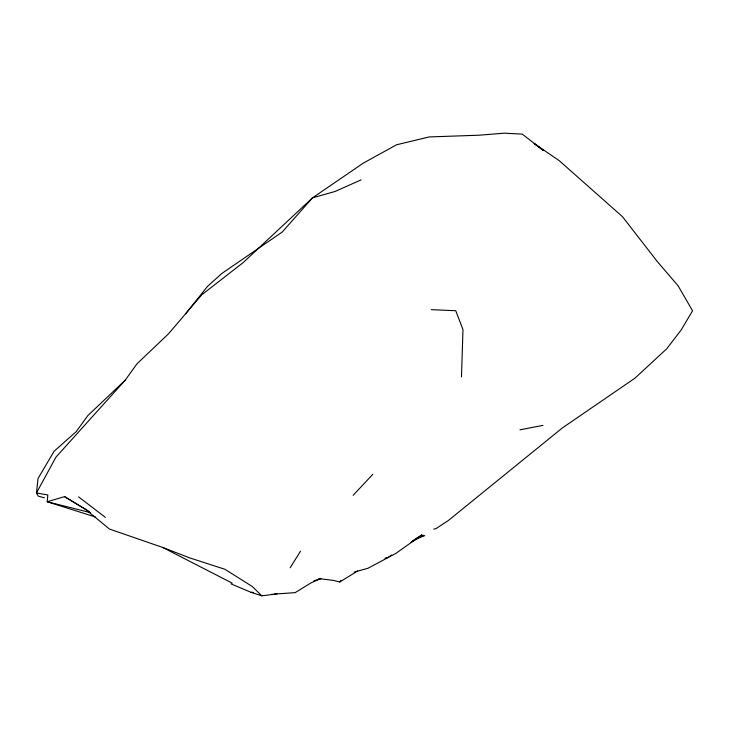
<?xml version="1.0" encoding="UTF-8"?>
<svg xmlns="http://www.w3.org/2000/svg" width="729" height="729" viewBox="0 0 729 729"><rect width="100%" height="100%" fill="white"/><g stroke="black" fill="none" stroke-linecap="round" stroke-linejoin="round"><path stroke-width="1.09" d="M461.484 376.857L462.979 329.535L455.743 310.727L431.258 309.661M290.169 567.763L300.503 551.179M44.396 497.798L38.245 496.139L36.45 492.95L55.951 457.147L125.178 380.228L137.052 363.744L168.445 333.882L201.714 294.835L243.14 262.622L312.522 197.823L363.306 163.132L396.549 144.779L429.263 136.934L479.163 135.202L504.067 133.179L522.237 134.109L543.36 150.42M318.983 578.626L333.417 580.393L339.76 581.988L341.063 580.32M185.658 313.725L207.555 286.324L221.944 273.384L282.187 232.086L312.522 197.823L334.966 191.508L361.165 179.863M353.128 495.328L372.729 474.388M125.178 380.228L87.872 415.557L76.244 431.595L54.055 451.297L38.045 478.479L36.45 492.95L47.822 494.973L47.221 501.762L95.572 517.043M391.646 554.997L388.074 557.475L384.939 558.204M412.523 540.863L422.009 534.84L395.911 553.375L367.972 568.265L354.148 572.11M339.76 581.988L357.657 570.962M410.819 542.303L423.768 535.277M313.862 580.895L321.143 578.416L311.201 582.79L295.117 592.641L277.002 593.898L261.793 595.821L251.141 592.358L231.057 583.893M416.186 538.594L424.715 535.706M89.485 511.722L64.553 496.631L47.221 501.762L90.305 512.605M433.691 529.126L435.906 528.68L448.308 520.533L562.405 427.905L634.804 378.287L666.588 348.918L681.187 329.982L692.55 310.773L678.107 285.804L657.33 261.583L622.52 216.732L559.252 160.672L534.147 143.513L543.433 150.511M519.941 429.837L542.95 425.372M274.751 593.761L277.002 593.898M271.507 594.299L273.776 594.518M261.793 595.821L252.362 586.563L224.969 569.303L189.221 557.731L162.758 547.47L109.459 529.054L85.639 509.416L64.553 496.631M232.241 583.154L162.758 547.47M78.559 496.85L105.34 517.344M253.382 592.486L251.141 592.358L253.4 592.568"/></g></svg>
